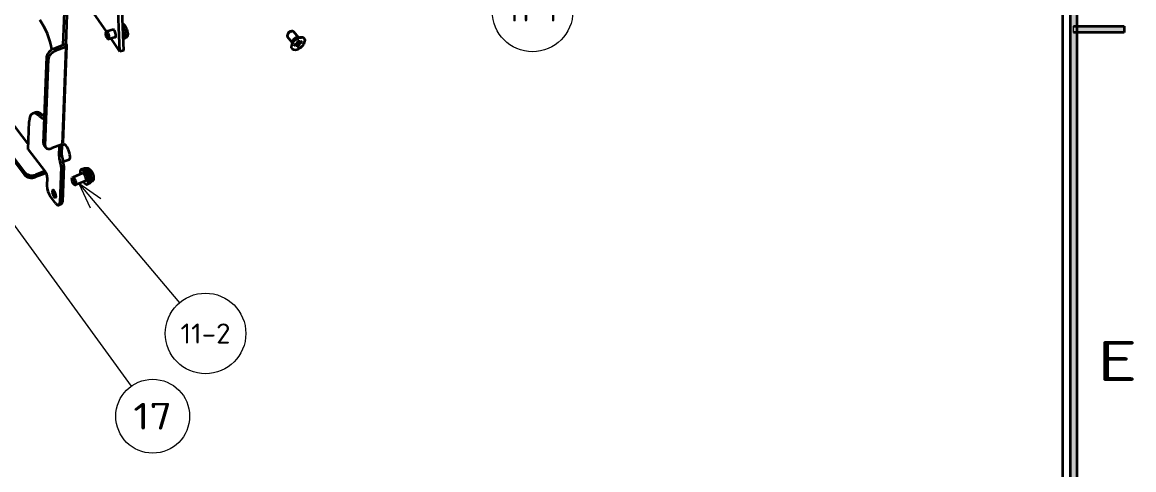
# Model space of a CAD drawing. Extents: x 23 to 417, y 3 to 294.
# Drawn here: x 331.3 to 414.5, y 65.6 to 99 of the extents above; entities that cross this region are included whole.
import ezdxf
from ezdxf.enums import TextEntityAlignment as Align

# ---------------------------------------------------------------- set-up
doc = ezdxf.new("R2010")
doc.units = 0
doc.layers.get('0').update_dxf_attribs({"lineweight": 13})
doc.layers.add('3', color=7, linetype='Continuous', lineweight=13)
doc.styles.get("Standard").update_dxf_attribs({"font": 'isocp.shx'})

# ---------------------------------------------------------------- blocks, each defined once
blk = doc.blocks.new('BLOCK4005')
at = {"layer": '3', "color": 7, "lineweight": 13}
blk.add_text('E', height=3, dxfattribs=at).set_placement((411.772, 72.192), (414.81, 72.192), align=Align.FIT)
blk = doc.blocks.new('BLOCK4163')
at = {"layer": '3', "color": 7, "lineweight": 5}
blk.add_solid([(410.237, 9.762), (409.763, 10.238), (410.237, 287.237), (409.763, 286.763)], dxfattribs=at)
blk = doc.blocks.new('BLOCK4168')
at = {"layer": '3', "color": 7, "lineweight": 5}
blk.add_solid([(413.8, 98.262), (413.8, 98.738), (410, 98.262), (410, 98.738)], dxfattribs=at)
blk = doc.blocks.new('BLOCK4672')
at = {"color": 7, "lineweight": 13}
blk.add_line((20.34, -102.71), (57.97, -147.3), dxfattribs=at)
blk.add_lwpolyline([(28.55, -108.42), (20.34, -102.71), (24.59, -111.76)], dxfattribs=at)
blk.add_circle((67.7, -158.82), 15.08, dxfattribs=at)
blk.add_text('11-2', height=7.5, dxfattribs=at).set_placement((58.34, -162.57), (77.06, -162.57), align=Align.FIT)
blk = doc.blocks.new('BLOCK4673')
at = {"color": 7, "lineweight": 35, "ltscale": 0.100071}
for p, q in [((21.7, -98.89), (18.01, -100.43)), ((22.86, -101.66), (19.17, -103.2))]:
    blk.add_line(p, q, dxfattribs=at)
at = {"color": 7, "lineweight": 35, "ltscale": 0.011636}
for p, q in [((21.55, -97.32), (21.12, -97.5)), ((23.87, -102.86), (23.44, -103.04))]:
    blk.add_line(p, q, dxfattribs=at)
at = {"color": 7, "lineweight": 35, "ltscale": 0.011301}
blk.add_line((22.17, -97.12), (21.75, -97.29), dxfattribs=at)
at = {"color": 7, "lineweight": 35, "ltscale": 0.007447}
blk.add_line((22.88, -97.04), (22.61, -97.15), dxfattribs=at)
at = {"color": 7, "lineweight": 35, "ltscale": 0.015136}
for p, q in [((17.67, -101.2), (17.86, -100.63)), ((18.38, -102.9), (18.92, -103.17))]:
    blk.add_line(p, q, dxfattribs=at)
at = {"color": 7, "lineweight": 35, "ltscale": 0.011307}
blk.add_line((24.45, -102.56), (24.03, -102.74), dxfattribs=at)
at = {"color": 7, "lineweight": 35, "ltscale": 0.007446}
blk.add_line((25.01, -102.11), (24.73, -102.23), dxfattribs=at)
at = {"color": 7, "lineweight": 35}
for centre, major_axis, start_param, end_param in [((22.28, -100.27), (-1.16, 2.77), 0.000012, 1.047194), ((22.28, -100.27), (-1.16, 2.77), 3.141605, 6.283197), ((22.71, -100.09), (-1.16, 2.77), 4.310389, 6.283197), ((22.28, -100.27), (-0.58, 1.38), 3.141605, 6.283197), ((23.31, -99.84), (-1.14, 2.72), 4.310389, 6.283197), ((18.16, -102), (-0.386, 0.922), 0.403236, 2.738299), ((18.16, -102), (-0.386, 0.922), 4.310389, 6.686421), ((18.59, -101.82), (-0.58, 1.38), 0.000012, 0.403236), ((18.59, -101.82), (-0.58, 1.38), 3.141605, 6.283197), ((18.16, -102), (-0.386, 0.922), 2.738299, 4.310389), ((18.59, -101.82), (-0.58, 1.38), 2.738299, 3.141605), ((22.28, -100.27), (-1.16, 2.77), 2.094402, 3.141605), ((22.71, -100.09), (-1.16, 2.77), 3.141605, 4.310389), ((23.31, -99.84), (-1.14, 2.72), 3.141605, 4.310389)]:
    blk.add_ellipse(centre, major_axis=major_axis, ratio=0.365278, start_param=start_param, end_param=end_param, dxfattribs=at)
at = {"color": 7, "lineweight": 13}
blk.add_ellipse((23.94, -99.57), major_axis=(-1.06, 2.54), ratio=0.365278, start_param=3.141605, end_param=6.283197, dxfattribs=at)
at = {"color": 7, "lineweight": 35}
for points, knots in [([(22.88, -97.04), (22.91, -97.02), (22.98, -97), (23.07, -96.98), (23.16, -96.96), (23.25, -96.95), (23.35, -96.94), (23.43, -96.94), (23.51, -96.95), (23.58, -96.96), (23.66, -96.97), (23.76, -97), (23.83, -97.02), (23.89, -97.05), (23.94, -97.07), (24.01, -97.1), (24.07, -97.13), (24.13, -97.17), (24.19, -97.21), (24.25, -97.25), (24.31, -97.29), (24.36, -97.34), (24.42, -97.39), (24.49, -97.45), (24.55, -97.51), (24.61, -97.57), (24.65, -97.62), (24.7, -97.67), (24.74, -97.72), (24.78, -97.76), (24.81, -97.81), (24.85, -97.85), (24.88, -97.9), (24.91, -97.94), (24.94, -97.99), (24.98, -98.05), (25.02, -98.11), (25.06, -98.17), (25.09, -98.23), (25.13, -98.29), (25.17, -98.35), (25.2, -98.41), (25.23, -98.47), (25.27, -98.54), (25.3, -98.6), (25.33, -98.66), (25.36, -98.73), (25.39, -98.79), (25.42, -98.86), (25.45, -98.93), (25.48, -98.99), (25.5, -99.06), (25.53, -99.13), (25.56, -99.2), (25.58, -99.26), (25.6, -99.33), (25.63, -99.4), (25.65, -99.47), (25.67, -99.54), (25.69, -99.6), (25.7, -99.67), (25.72, -99.72), (25.72, -99.74)], [0, 0, 0, 0, 0.101599, 0.203217, 0.291145, 0.379101, 0.477834, 0.576579, 0.63131, 0.708722, 0.786074, 0.890855, 0.995354, 1.017378, 1.090112, 1.16266, 1.235025, 1.30721, 1.377952, 1.448516, 1.519066, 1.589614, 1.662507, 1.761004, 1.859993, 1.926533, 1.993418, 2.060675, 2.128316, 2.18491, 2.241792, 2.298986, 2.356485, 2.39992, 2.468465, 2.537454, 2.60687, 2.676713, 2.746679, 2.81703, 2.887732, 2.958763, 3.029944, 3.101394, 3.173073, 3.244949, 3.316922, 3.38902, 3.461203, 3.533433, 3.605668, 3.677874, 3.750013, 3.822044, 3.893987, 3.965749, 4.037298, 4.108593, 4.179741, 4.250573, 4.321068, 4.391188, 4.391188, 4.391188, 4.391188]), ([(25.72, -99.74), (25.73, -99.76), (25.74, -99.81), (25.75, -99.88), (25.77, -99.94), (25.78, -100.01), (25.79, -100.09), (25.81, -100.18), (25.82, -100.27), (25.83, -100.35), (25.83, -100.41), (25.84, -100.48), (25.84, -100.54), (25.84, -100.6), (25.84, -100.66), (25.84, -100.72), (25.84, -100.77), (25.83, -100.83), (25.83, -100.89), (25.82, -100.96), (25.81, -101.03), (25.8, -101.09), (25.78, -101.15), (25.77, -101.2), (25.75, -101.27), (25.73, -101.33), (25.71, -101.37), (25.69, -101.42), (25.68, -101.46), (25.65, -101.51), (25.62, -101.56), (25.59, -101.61), (25.56, -101.65), (25.52, -101.71), (25.47, -101.78), (25.4, -101.85), (25.34, -101.91), (25.28, -101.95), (25.23, -101.99), (25.17, -102.03), (25.09, -102.07), (25.03, -102.1), (25.01, -102.11)], [0, 0, 0, 0, 0.069988, 0.139559, 0.208707, 0.277414, 0.351987, 0.451223, 0.549554, 0.617259, 0.684568, 0.751493, 0.818061, 0.87534, 0.932433, 0.989311, 1.046076, 1.08781, 1.157879, 1.227916, 1.29792, 1.368103, 1.417232, 1.481523, 1.546043, 1.610651, 1.675481, 1.691038, 1.748746, 1.806593, 1.864526, 1.922531, 1.977551, 2.032608, 2.132019, 2.230764, 2.329497, 2.391761, 2.454009, 2.520481, 2.614547, 2.708602, 2.708602, 2.708602, 2.708602])]:
    blk.add_open_spline(points, degree=3, knots=knots, dxfattribs=at)
blk = doc.blocks.new('BLOCK4674')
at = {"color": 7, "lineweight": 13}
blk.add_line((84.34, -8.63), (105.97, -85.78), dxfattribs=at)
blk.add_lwpolyline([(89.44, -17.23), (84.34, -8.63), (84.46, -18.63)], dxfattribs=at)
blk.add_circle((110.05, -100.3), 15.08, dxfattribs=at)
blk.add_text('11-1', height=7.5, dxfattribs=at).set_placement((100.69, -104.05), (119.41, -104.05), align=Align.FIT)
blk = doc.blocks.new('BLOCK4675')
at = {"color": 7, "lineweight": 35, "ltscale": 0.010211}
for p, q in [((79.9, -1.6), (79.75, -1.98)), ((81, -0.71), (81.41, -0.65)), ((21.61, -23.3), (21.46, -23.68)), ((76.92, -82.83), (76.78, -83.21)), ((78.03, -81.94), (78.43, -81.88)), ((19.58, -107.74), (19.99, -107.68)), ((18.48, -108.63), (18.33, -109.01))]:
    blk.add_line(p, q, dxfattribs=at)
at = {"color": 7, "lineweight": 35, "ltscale": 0.069253}
for p, q in [((81.53, -4.89), (79.8, -2.73)), ((23.24, -26.59), (21.5, -24.44)), ((78.56, -86.12), (76.82, -83.96)), ((20.11, -111.92), (18.38, -109.76))]:
    blk.add_line(p, q, dxfattribs=at)
at = {"color": 7, "lineweight": 35, "ltscale": 0.069254}
for p, q in [((83.87, -3.01), (82.13, -0.85)), ((25.58, -24.71), (23.84, -22.56)), ((80.89, -84.24), (79.16, -82.08)), ((22.45, -110.04), (20.71, -107.88))]:
    blk.add_line(p, q, dxfattribs=at)
at = {"color": 7, "lineweight": 35, "ltscale": 0.037433}
for p, q in [((83.48, -3.02), (84.98, -2.97)), ((25.19, -24.72), (26.69, -24.68)), ((80.51, -84.25), (82, -84.21)), ((22.06, -110.05), (23.56, -110.01))]:
    blk.add_line(p, q, dxfattribs=at)
at = {"color": 7, "lineweight": 35, "ltscale": 0.013963}
for p, q in [((84.08, -3.99), (83.56, -4.2)), ((83.99, -6.37), (83.48, -6.59)), ((81.1, -85.22), (80.59, -85.43)), ((81.02, -87.61), (80.5, -87.82)), ((22.66, -111.02), (22.15, -111.24)), ((22.57, -113.41), (22.06, -113.62))]:
    blk.add_line(p, q, dxfattribs=at)
at = {"color": 7, "lineweight": 35, "ltscale": 0.007406}
for p, q in [((83.94, -4.04), (83.93, -4.34)), ((80.97, -85.27), (80.96, -85.57)), ((22.52, -111.08), (22.51, -111.37))]:
    blk.add_line(p, q, dxfattribs=at)
at = {"color": 7, "lineweight": 35, "ltscale": 0.012808}
for p, q in [((84.08, -3.99), (84.06, -4.5)), ((83.5, -6.08), (83.48, -6.59)), ((83.56, -4.2), (83.55, -4.71)), ((83.88, -5.7), (83.86, -6.22)), ((84.01, -5.86), (83.99, -6.37)), ((80.52, -87.31), (80.5, -87.82)), ((80.59, -85.43), (80.57, -85.94)), ((80.91, -86.94), (80.89, -87.45)), ((81.04, -87.09), (81.02, -87.61)), ((81.1, -85.22), (81.09, -85.73)), ((22.15, -111.24), (22.13, -111.75)), ((22.66, -111.02), (22.64, -111.53)), ((22.08, -113.11), (22.06, -113.62)), ((22.46, -112.74), (22.44, -113.25)), ((22.59, -112.9), (22.57, -113.41))]:
    blk.add_line(p, q, dxfattribs=at)
at = {"color": 7, "lineweight": 35, "ltscale": 0.037434}
for p, q in [((81.62, -4.51), (81.26, -5.97)), ((23.33, -26.22), (22.97, -27.67)), ((78.65, -85.74), (78.29, -87.2)), ((20.2, -111.55), (19.84, -113))]:
    blk.add_line(p, q, dxfattribs=at)
at = {"color": 7, "lineweight": 35, "ltscale": 0.010246}
for p, q in [((82.28, -5.71), (82.27, -6.12)), ((85.29, -4.45), (85.27, -4.86)), ((79.31, -86.94), (79.29, -87.35)), ((82.31, -85.69), (82.3, -86.1)), ((23.87, -111.49), (23.85, -111.9)), ((20.86, -112.75), (20.85, -113.16))]:
    blk.add_line(p, q, dxfattribs=at)
at = {"color": 7, "lineweight": 35, "ltscale": 0.017455}
for p, q in [((82.91, -5.85), (82.27, -6.12)), ((82.93, -5.44), (82.28, -5.71)), ((85.15, -4.7), (84.5, -4.97)), ((85.27, -4.86), (84.63, -5.13)), ((85.29, -4.45), (84.65, -4.72)), ((79.94, -87.08), (79.29, -87.35)), ((79.95, -86.67), (79.31, -86.94)), ((82.17, -85.94), (81.53, -86.21)), ((82.3, -86.1), (81.65, -86.36)), ((82.31, -85.69), (81.67, -85.96)), ((23.73, -111.74), (23.08, -112.01)), ((23.85, -111.9), (23.21, -112.17)), ((23.87, -111.49), (23.23, -111.76)), ((21.49, -112.89), (20.85, -113.16)), ((21.51, -112.48), (20.86, -112.75))]:
    blk.add_line(p, q, dxfattribs=at)
at = {"color": 7, "lineweight": 35, "ltscale": 0.013773}
for p, q in [((82.78, -5.69), (82.28, -5.91)), ((79.81, -86.92), (79.3, -87.14)), ((21.36, -112.73), (20.86, -112.94))]:
    blk.add_line(p, q, dxfattribs=at)
at = {"color": 7, "lineweight": 13, "ltscale": 0.005104}
for p, q in [((82.78, -5.69), (82.91, -5.85)), ((83.88, -5.7), (84.01, -5.86)), ((83.93, -4.34), (84.06, -4.5)), ((84.5, -4.97), (84.63, -5.13)), ((24.49, -27.4), (24.62, -27.56)), ((25.59, -27.41), (25.72, -27.57)), ((25.64, -26.05), (25.77, -26.2)), ((26.21, -26.68), (26.34, -26.84)), ((79.81, -86.92), (79.94, -87.08)), ((80.91, -86.94), (81.04, -87.09)), ((80.96, -85.57), (81.09, -85.73)), ((81.53, -86.21), (81.65, -86.36)), ((22.51, -111.37), (22.64, -111.53)), ((23.08, -112.01), (23.21, -112.17)), ((21.36, -112.73), (21.49, -112.89)), ((22.46, -112.74), (22.59, -112.9))]:
    blk.add_line(p, q, dxfattribs=at)
at = {"color": 7, "lineweight": 35, "ltscale": 0.005104}
for p, q in [((83.44, -5.89), (83.31, -5.73)), ((83.86, -6.22), (83.99, -6.37)), ((84.12, -4.68), (83.99, -4.53)), ((85.15, -4.7), (85.27, -4.86)), ((25.15, -27.6), (25.02, -27.44)), ((25.57, -27.92), (25.7, -28.08)), ((25.82, -26.39), (25.69, -26.23)), ((26.85, -26.41), (26.98, -26.57)), ((80.46, -87.12), (80.34, -86.96)), ((81.14, -85.92), (81.01, -85.76)), ((82.17, -85.94), (82.3, -86.1)), ((80.89, -87.45), (81.02, -87.61)), ((22.7, -111.72), (22.57, -111.56)), ((23.73, -111.74), (23.85, -111.9)), ((22.02, -112.93), (21.89, -112.77)), ((22.44, -113.25), (22.57, -113.41))]:
    blk.add_line(p, q, dxfattribs=at)
at = {"color": 7, "lineweight": 35, "ltscale": 0.010281}
for p, q in [((83.86, -6.22), (83.49, -6.37)), ((80.89, -87.45), (80.51, -87.61)), ((22.44, -113.25), (22.07, -113.41))]:
    blk.add_line(p, q, dxfattribs=at)
at = {"color": 7, "lineweight": 35, "ltscale": 0.004844}
for p, q in [((85.15, -4.51), (85.15, -4.7)), ((82.18, -85.74), (82.17, -85.94)), ((23.73, -111.55), (23.73, -111.74))]:
    blk.add_line(p, q, dxfattribs=at)
at = {"color": 7, "lineweight": 35, "ltscale": 0.01021}
blk.add_line((22.71, -22.42), (23.11, -22.35), dxfattribs=at)
at = {"color": 7, "lineweight": 35, "ltscale": 0.010242}
for p, q in [((23.99, -27.42), (23.97, -27.83)), ((27, -26.16), (26.98, -26.57))]:
    blk.add_line(p, q, dxfattribs=at)
at = {"color": 7, "lineweight": 35, "ltscale": 0.017458}
for p, q in [((24.62, -27.56), (23.97, -27.83)), ((24.63, -27.15), (23.99, -27.42)), ((26.85, -26.41), (26.21, -26.68)), ((26.98, -26.57), (26.34, -26.84)), ((27, -26.16), (26.35, -26.43))]:
    blk.add_line(p, q, dxfattribs=at)
at = {"color": 7, "lineweight": 35, "ltscale": 0.013781}
blk.add_line((24.49, -27.4), (23.98, -27.61), dxfattribs=at)
at = {"color": 7, "lineweight": 35, "ltscale": 0.012803}
for p, q in [((25.2, -27.79), (25.18, -28.3)), ((25.27, -25.91), (25.25, -26.42)), ((25.59, -27.41), (25.57, -27.92)), ((25.72, -27.57), (25.7, -28.08)), ((25.79, -25.69), (25.77, -26.2))]:
    blk.add_line(p, q, dxfattribs=at)
at = {"color": 7, "lineweight": 35, "ltscale": 0.013966}
for p, q in [((25.7, -28.08), (25.18, -28.3)), ((25.79, -25.69), (25.27, -25.91))]:
    blk.add_line(p, q, dxfattribs=at)
at = {"color": 7, "lineweight": 35, "ltscale": 0.010288}
blk.add_line((25.57, -27.92), (25.19, -28.08), dxfattribs=at)
at = {"color": 7, "lineweight": 35, "ltscale": 0.007401}
blk.add_line((25.65, -25.75), (25.64, -26.05), dxfattribs=at)
at = {"color": 7, "lineweight": 35, "ltscale": 0.00484}
blk.add_line((26.86, -26.22), (26.85, -26.41), dxfattribs=at)
at = {"color": 7, "lineweight": 35}
for centre, major_axis, start_param, end_param in [((80.96, -1.79), (1.17, 0.94), 2.356579, 3.141613), ((80.96, -1.79), (1.17, 0.94), 0.785109, 2.356579), ((80.71, -1.47), (0.779, 0.627), 0.785109, 2.356579), ((83.78, -5.29), (2.34, 1.88), 0.650942, 2.4907), ((80.96, -1.79), (1.17, 0.94), 0.00002, 0.785109), ((82.88, -4.17), (1.17, 0.94), 0.650942, 2.4907), ((83.78, -5.29), (2.34, 1.88), 5.319427, 6.934127), ((83.78, -5.29), (2.34, 1.88), 2.4907, 5.319427), ((82.77, -6.17), (0.545, 0.439), 0.000046, 1.107038), ((82.9, -6.33), (0.545, 0.439), 0.000046, 1.107038), ((82.95, -4.96), (0.545, 0.439), 4.24863, 5.819427), ((82.9, -6.33), (0.545, 0.439), 5.819427, 6.283231), ((84.48, -5.45), (0.545, 0.439), 1.107038, 2.677834), ((84.53, -4.09), (0.545, 0.439), 2.677834, 3.141638), ((84.61, -5.61), (0.545, 0.439), 1.107038, 2.677834), ((84.66, -4.25), (0.545, 0.439), 2.677834, 3.141638), ((84.66, -4.25), (0.545, 0.439), 3.141638, 4.24863), ((22.67, -23.5), (1.17, 0.94), 2.356578, 3.141611), ((22.67, -23.5), (1.17, 0.94), 0.785112, 2.356578), ((22.41, -23.18), (0.779, 0.627), 0.785112, 2.356578), ((25.49, -27), (2.34, 1.88), 0.650942, 2.490699), ((22.67, -23.5), (1.17, 0.94), 0.000018, 0.785112), ((24.59, -25.88), (1.17, 0.94), 0.650942, 2.490699), ((25.49, -27), (2.34, 1.88), 5.320105, 6.934128), ((25.49, -27), (2.34, 1.88), 2.490699, 5.320105), ((24.47, -27.88), (0.545, 0.439), 0.000046, 1.107716), ((24.6, -28.04), (0.545, 0.439), 0.000046, 1.107716), ((24.65, -26.67), (0.545, 0.439), 4.249309, 5.820105), ((24.6, -28.04), (0.545, 0.439), 5.820105, 6.283231), ((26.19, -27.16), (0.545, 0.439), 1.107716, 2.678512), ((26.24, -25.79), (0.545, 0.439), 2.678512, 3.141639), ((26.32, -27.32), (0.545, 0.439), 1.107716, 2.678512), ((26.37, -25.95), (0.545, 0.439), 2.678512, 3.141639), ((26.37, -25.95), (0.545, 0.439), 3.141639, 4.249309), ((77.99, -83.02), (1.17, 0.94), 0.785109, 2.356579), ((77.73, -82.7), (0.779, 0.627), 0.785109, 2.356579), ((77.99, -83.02), (1.17, 0.94), 0.00002, 0.785109), ((77.99, -83.02), (1.17, 0.94), 2.356579, 3.141613), ((80.8, -86.52), (2.34, 1.88), 2.4907, 5.319427), ((80.8, -86.52), (2.34, 1.88), 0.650942, 2.4907), ((79.91, -85.41), (1.17, 0.94), 0.650942, 2.4907), ((79.79, -87.4), (0.545, 0.439), 0.000046, 1.107038), ((79.92, -87.56), (0.545, 0.439), 0.000046, 1.107038), ((79.97, -86.2), (0.545, 0.439), 4.24863, 5.819427), ((79.92, -87.56), (0.545, 0.439), 5.819427, 6.283231), ((81.51, -86.68), (0.545, 0.439), 1.107038, 2.677834), ((81.56, -85.32), (0.545, 0.439), 2.677834, 3.141638), ((81.64, -86.84), (0.545, 0.439), 1.107038, 2.677834), ((81.69, -85.48), (0.545, 0.439), 2.677834, 3.141638), ((81.69, -85.48), (0.545, 0.439), 3.141638, 4.24863), ((80.8, -86.52), (2.34, 1.88), 5.319427, 6.934127), ((19.54, -108.82), (1.17, 0.94), 0.785109, 2.356579), ((19.29, -108.5), (0.779, 0.627), 0.785109, 2.356579), ((19.54, -108.82), (1.17, 0.94), 0.00002, 0.785109), ((19.54, -108.82), (1.17, 0.94), 2.356579, 3.141613), ((22.36, -112.32), (2.34, 1.88), 0.650942, 2.4907), ((21.46, -111.21), (1.17, 0.94), 0.650942, 2.4907), ((21.53, -112), (0.545, 0.439), 4.24863, 5.819427), ((23.06, -112.49), (0.545, 0.439), 1.107038, 2.677834), ((23.11, -111.12), (0.545, 0.439), 2.677834, 3.141638), ((23.19, -112.65), (0.545, 0.439), 1.107038, 2.677834), ((23.24, -111.28), (0.545, 0.439), 2.677834, 3.141638), ((23.24, -111.28), (0.545, 0.439), 3.141638, 4.24863), ((22.36, -112.32), (2.34, 1.88), 5.319427, 6.934127), ((22.36, -112.32), (2.34, 1.88), 2.4907, 5.319427), ((21.35, -113.21), (0.545, 0.439), 0.000046, 1.107038), ((21.48, -113.36), (0.545, 0.439), 0.000046, 1.107038), ((21.48, -113.36), (0.545, 0.439), 5.819427, 6.283231)]:
    blk.add_ellipse(centre, major_axis=major_axis, ratio=0.577196, start_param=start_param, end_param=end_param, dxfattribs=at)
blk = doc.blocks.new('BLOCK4677')
at = {"color": 7, "lineweight": 35}
for p, q in [((-43.81, 4.69), (25.5, -86.4)), ((-43.77, 5.59), (25.53, -85.49)), ((-32.95, 3.51), (26.97, -75.25)), ((39.98, -74.54), (41.34, -38.1)), ((32.61, -74.61), (33.82, -42.34)), ((33.24, -75.44), (34.45, -43.17))]:
    blk.add_line(p, q, dxfattribs=at)
at = {"color": 7, "lineweight": 35, "ltscale": 0.463429}
for p, q in [((40.02, -37.93), (40.71, -19.41)), ((41.07, -37.54), (41.76, -19.01))]:
    blk.add_line(p, q, dxfattribs=at)
at = {"color": 7, "lineweight": 35, "ltscale": 0.093531}
for p, q in [((40.02, -37.93), (36.52, -39.26)), ((33.1, -85.08), (29.61, -86.41))]:
    blk.add_line(p, q, dxfattribs=at)
at = {"color": 7, "lineweight": 13, "ltscale": 0.025976}
for p, q in [((36.52, -39.26), (37.15, -40.09)), ((33.82, -42.34), (34.45, -43.17)), ((33.24, -75.44), (32.61, -74.61))]:
    blk.add_line(p, q, dxfattribs=at)
at = {"color": 7, "lineweight": 35, "ltscale": 0.098208}
for p, q in [((40.82, -38.69), (37.15, -40.09)), ((39.46, -75.14), (35.79, -76.53)), ((33.25, -85.92), (29.57, -87.32))]:
    blk.add_line(p, q, dxfattribs=at)
at = {"color": 7, "lineweight": 13}
blk.add_line((39.46, -75.14), (40.82, -38.69), dxfattribs=at)
at = {"color": 7, "lineweight": 35, "ltscale": 0.028059}
for p, q in [((41.07, -37.54), (40.02, -37.93)), ((29.65, -63.1), (28.6, -63.5)), ((39.37, -97.39), (38.32, -97.79))]:
    blk.add_line(p, q, dxfattribs=at)
at = {"color": 7, "lineweight": 35, "ltscale": 0.005994}
blk.add_line((41.07, -37.54), (41.21, -37.73), dxfattribs=at)
at = {"color": 7, "lineweight": 35, "ltscale": 0.261526}
blk.add_line((26.91, -76.94), (27.3, -66.49), dxfattribs=at)
at = {"color": 7, "lineweight": 13, "ltscale": 0.028059}
for p, q in [((31.17, -64.5), (32.22, -64.1)), ((39.52, -79.05), (38.47, -79.45)), ((39.89, -81.09), (38.84, -81.48)), ((40.25, -83.12), (39.2, -83.52)), ((39.75, -96.49), (38.7, -96.89))]:
    blk.add_line(p, q, dxfattribs=at)
at = {"color": 7, "lineweight": 35, "ltscale": 0.255765}
blk.add_line((26.91, -76.94), (33.1, -85.08), dxfattribs=at)
at = {"color": 7, "lineweight": 35, "ltscale": 0.025976}
blk.add_line((33.48, -76.26), (32.85, -75.43), dxfattribs=at)
at = {"color": 7, "lineweight": 35, "ltscale": 0.099773}
blk.add_line((38.47, -79.45), (38.62, -75.46), dxfattribs=at)
at = {"color": 7, "lineweight": 35, "ltscale": 0.100471}
blk.add_line((39.52, -79.05), (39.67, -75.04), dxfattribs=at)
at = {"color": 7, "lineweight": 35, "ltscale": 0.011574}
blk.add_line((39.66, -75.24), (40.09, -75.07), dxfattribs=at)
at = {"color": 7, "lineweight": 35, "ltscale": 0.334609}
for p, q in [((40.25, -83.12), (39.75, -96.49)), ((39.2, -83.52), (38.7, -96.89))]:
    blk.add_line(p, q, dxfattribs=at)
at = {"color": 7, "lineweight": 35, "ltscale": 0.058739}
blk.add_line((40.02, -81.52), (42.22, -80.68), dxfattribs=at)
at = {"color": 7, "lineweight": 13, "ltscale": 0.022666}
for p, q in [((25.53, -85.49), (25.5, -86.4)), ((29.61, -86.41), (29.57, -87.32))]:
    blk.add_line(p, q, dxfattribs=at)
at = {"color": 7, "lineweight": 35, "ltscale": 0.009991}
blk.add_line((33.1, -85.08), (33.35, -85.4), dxfattribs=at)
at = {"color": 7, "lineweight": 35, "ltscale": 0.079853}
blk.add_line((34.03, -87.4), (33.91, -90.59), dxfattribs=at)
at = {"color": 7, "lineweight": 35, "ltscale": 0.077928}
blk.add_line((37.17, -97.07), (35.29, -94.59), dxfattribs=at)
at = {"color": 7, "lineweight": 35}
for centre, major_axis, ratio, start_param, end_param in [((30.97, -35.49), (-3.54, 9.35), 0.353829, 4.119481, 5.410206), ((36.44, -41.35), (-2.39, -1.82), 0.60098, 4.253788, 5.824585), ((37.07, -42.18), (-2.39, -1.82), 0.60098, 4.253788, 5.824585), ((40.34, -38.06), (-0.999, 0.037), 0.716678, 2.102906, 3.141636), ((40.34, -38.06), (-0.999, 0.037), 0.716678, 3.141636, 3.673702), ((32.14, -72.85), (-3.54, 9.35), 0.353829, 0.00005, 0.697817), ((32.14, -72.85), (-3.54, 9.35), 0.353829, 5.665469, 6.283235), ((33.19, -72.45), (-3.54, 9.35), 0.353829, 5.665469, 6.283235), ((30.2, -56.15), (-3.54, 9.35), 0.353829, 2.523876, 2.926001), ((31.25, -55.75), (-3.54, 9.35), 0.353829, 2.523876, 2.688057), ((35.24, -73.62), (-2.39, -1.82), 0.60098, 5.824585, 6.283232), ((38.98, -74.51), (0.999, -0.037), 0.716678, 5.244498, 6.283229), ((35.86, -74.44), (-2.39, -1.82), 0.60098, 5.824585, 6.283232), ((35.86, -74.44), (-2.39, -1.82), 0.60098, 0.000047, 1.112196), ((41.15, -77.88), (1.06, -2.81), 0.353829, 0.000022, 3.141615), ((39.92, -81.36), (-1.06, 2.81), 0.353829, 0.697817, 1.481479), ((37.75, -81.61), (-1.06, 2.81), 0.353829, 3.839409, 4.623071), ((40.97, -80.96), (-1.06, 2.81), 0.353829, 0.697817, 1.481479), ((38.8, -81.21), (-1.06, 2.81), 0.353829, 3.839409, 4.623071), ((28.12, -85.41), (-3, 0.11), 0.716678, 0.532109, 2.102906), ((28.15, -84.5), (-3, 0.11), 0.716678, 0.532109, 2.102906), ((33.27, -85.23), (0.796, 0.606), 0.60098, 4.253788, 4.632557), ((33.31, -86.45), (-0.53, 1.4), 0.353829, 3.839409, 5.410206), ((35.37, -92.5), (-1.06, 2.81), 0.353829, 0.697817, 2.268613), ((36.6, -93.54), (-0.53, 1.4), 0.353829, 0.000022, 3.141615), ((36.6, -93.54), (-0.53, 1.4), 0.353829, 5.410206, 6.283207), ((36.6, -93.54), (-0.53, 1.4), 0.353829, 3.141615, 5.410206), ((37.25, -94.98), (-1.06, 2.81), 0.353829, 2.268613, 3.14163), ((37.25, -94.98), (-1.06, 2.81), 0.353829, 3.14163, 3.839409), ((38.3, -94.59), (-1.06, 2.81), 0.353829, 3.14163, 3.839409)]:
    blk.add_ellipse(centre, major_axis=major_axis, ratio=ratio, start_param=start_param, end_param=end_param, dxfattribs=at)
blk = doc.blocks.new('BLOCK4680')
at = {"color": 7, "lineweight": 13}
blk.add_line((1.95, 6.55), (95.7, -122.64), dxfattribs=at)
blk.add_lwpolyline([(9.72, 0.25), (1.95, 6.55), (5.53, -2.79)], dxfattribs=at)
blk.add_circle((103.82, -133.82), 13.82, dxfattribs=at)
blk.add_text('17', height=10, dxfattribs=at).set_placement((96.55, -138.82), (111.09, -138.82), align=Align.FIT)
blk = doc.blocks.new('BLOCK4776')
at = {"color": 7, "lineweight": 35}
for p, q in [((38.58, -73.78), (-16.1, 6.5)), ((43.62, -81.18), (40.06, -2.33)), ((45.1, -80.78), (41.55, -1.93))]:
    blk.add_line(p, q, dxfattribs=at)
at = {"color": 7, "lineweight": 35, "ltscale": 0.01626}
for p, q in [((38.29, -74.35), (38.59, -73.77)), ((38.78, -76.2), (39.33, -76.54))]:
    blk.add_line(p, q, dxfattribs=at)
at = {"color": 7, "lineweight": 35, "ltscale": 0.064849}
for p, q in [((41.19, -73), (38.69, -73.68)), ((41.97, -75.9), (39.47, -76.57))]:
    blk.add_line(p, q, dxfattribs=at)
at = {"color": 7, "lineweight": 35, "ltscale": 0.146302}
blk.add_line((43.62, -81.18), (40.32, -76.34), dxfattribs=at)
at = {"color": 7, "lineweight": 35, "ltscale": 0.000779587}
blk.add_line((44.95, -76.6), (44.92, -76.61), dxfattribs=at)
at = {"color": 7, "lineweight": 35, "ltscale": 0.010343}
blk.add_line((45.58, -76.23), (45.18, -76.33), dxfattribs=at)
at = {"color": 7, "lineweight": 35, "ltscale": 0.038429}
blk.add_line((45.1, -80.78), (43.62, -81.18), dxfattribs=at)
at = {"color": 7, "lineweight": 35}
for start, end in [(12.2741, 20.3927), (9.6806, 12.2729)]:
    blk.add_arc((39.54, -75), 7, start, end, dxfattribs=at)
for centre, major_axis, start_param, end_param in [((38.61, -75.25), (-0.259, 0.966), 0.293006, 2.84858), ((38.61, -75.25), (-0.259, 0.966), 4.540257, 6.576192), ((39.08, -75.13), (-0.39, 1.45), 6.283145, 6.576192), ((39.08, -75.13), (-0.39, 1.45), 3.141552, 6.283145), ((41.58, -74.45), (0.39, -1.45), 2.469461, 3.141567), ((41.58, -74.45), (0.39, -1.45), 6.283159, 8.752646), ((44.18, -73.76), (-0.77, 2.85), 4.540257, 4.976928), ((44.18, -73.76), (-0.77, 2.85), 3.141552, 4.540257), ((38.61, -75.25), (-0.259, 0.966), 2.84858, 4.540257), ((39.08, -75.13), (-0.39, 1.45), 2.84858, 3.141552)]:
    blk.add_ellipse(centre, major_axis=major_axis, ratio=0.277477, start_param=start_param, end_param=end_param, dxfattribs=at)
at = {"color": 7, "lineweight": 13}
for centre, major_axis, start_param, end_param in [((44.87, -73.57), (-0.71, 2.66), 3.141552, 5.703399), ((45.75, -73.33), (-0.53, 1.97), 4.386747, 5.038425)]:
    blk.add_ellipse(centre, major_axis=major_axis, ratio=0.277477, start_param=start_param, end_param=end_param, dxfattribs=at)
at = {"color": 7, "lineweight": 35}
for points, knots in [([(46.1, -72.56), (46.09, -72.53), (46.07, -72.48), (46.04, -72.41), (46.02, -72.35), (45.99, -72.28), (45.96, -72.22), (45.94, -72.16), (45.91, -72.1), (45.88, -72.04), (45.85, -71.98), (45.82, -71.93), (45.79, -71.87), (45.76, -71.82), (45.73, -71.76), (45.7, -71.72), (45.67, -71.67), (45.64, -71.62), (45.61, -71.59), (45.59, -71.54), (45.55, -71.5), (45.51, -71.45), (45.47, -71.4), (45.43, -71.35), (45.39, -71.31), (45.34, -71.26), (45.27, -71.2), (45.21, -71.15), (45.15, -71.11), (45.11, -71.07), (45.06, -71.05), (45.02, -71.02), (44.97, -71), (44.91, -70.97), (44.83, -70.94), (44.75, -70.91), (44.69, -70.9), (44.66, -70.9)], [0, 0, 0, 0, 0.09653, 0.165007, 0.232981, 0.300419, 0.367323, 0.433863, 0.499805, 0.565145, 0.629947, 0.694592, 0.758606, 0.822502, 0.882779, 0.939099, 0.995055, 1.053823, 1.093301, 1.13518, 1.20366, 1.267804, 1.333227, 1.390966, 1.44665, 1.519805, 1.606583, 1.705382, 1.76472, 1.819116, 1.873796, 1.931583, 1.959574, 2.03721, 2.122108, 2.213674, 2.305761, 2.305761, 2.305761, 2.305761]), ([(46.44, -73.82), (46.44, -73.84), (46.45, -73.88), (46.46, -73.94), (46.47, -74), (46.48, -74.06), (46.48, -74.12), (46.49, -74.18), (46.5, -74.25), (46.5, -74.31), (46.51, -74.38), (46.51, -74.44), (46.52, -74.5), (46.52, -74.56), (46.52, -74.63), (46.52, -74.69), (46.52, -74.75), (46.51, -74.82), (46.51, -74.9), (46.5, -74.98), (46.49, -75.05), (46.48, -75.11), (46.47, -75.17), (46.46, -75.22), (46.45, -75.27), (46.44, -75.32), (46.43, -75.36), (46.41, -75.42), (46.39, -75.47), (46.36, -75.53), (46.34, -75.59), (46.3, -75.65), (46.26, -75.72), (46.21, -75.79), (46.16, -75.85), (46.12, -75.91), (46.07, -75.95), (46.02, -76), (45.96, -76.05), (45.89, -76.09), (45.81, -76.14), (45.75, -76.17), (45.7, -76.19), (45.64, -76.21), (45.6, -76.22), (45.58, -76.23)], [0, 0, 0, 0, 0.058646, 0.116971, 0.174946, 0.232562, 0.298232, 0.363383, 0.427986, 0.492047, 0.555828, 0.619053, 0.681711, 0.743817, 0.80603, 0.867732, 0.928965, 0.989757, 1.079973, 1.157889, 1.235712, 1.292866, 1.350117, 1.407512, 1.465197, 1.494516, 1.551359, 1.60851, 1.666133, 1.724059, 1.792651, 1.864252, 1.936294, 2.031322, 2.126759, 2.176141, 2.240922, 2.30576, 2.392039, 2.478335, 2.562858, 2.647375, 2.681521, 2.748251, 2.81497, 2.81497, 2.81497, 2.81497])]:
    blk.add_open_spline(points, degree=3, knots=knots, dxfattribs=at)

msp = doc.modelspace()

# ---------------------------------------------------------------- linework, layer by layer
at = {"color": 7, "lineweight": 35}
msp.add_line((409.2014, 52.0792), (409.2014, 157.0056), dxfattribs=at)
at = {"layer": '3', "color": 7, "lineweight": 35}
for p, q in [((410.2375, 287.2375), (410.2375, 9.7625)), ((409.7625, 10.2375), (409.7625, 286.7625))]:
    msp.add_line(p, q, dxfattribs=at)
at = {"layer": '3', "color": 7, "lineweight": 35, "ltscale": 0.095}
for p, q in [((410, 98.7375), (413.8, 98.7375)), ((413.8, 98.2625), (410, 98.2625))]:
    msp.add_line(p, q, dxfattribs=at)
at = {"layer": '3', "color": 7, "lineweight": 13, "ltscale": 0.011875}
msp.add_line((410, 98.2625), (410, 98.7375), dxfattribs=at)
at = {"layer": '3', "color": 7, "lineweight": 35, "ltscale": 0.011875}
msp.add_line((413.8, 98.7375), (413.8, 98.2625), dxfattribs=at)

# ---------------------------------------------------------------- block references
at = {"lineweight": 0, "xscale": 0.2, "yscale": 0.2, "zscale": 0.2}
for name, p in [('BLOCK4776', (329.9272, 113.0902)), ('BLOCK4677', (326.4037, 104.913)), ('BLOCK4673', (331.5135, 107.5167)), ('BLOCK4675', (347.5102, 119.9051)), ('BLOCK4674', (347.5102, 119.9051)), ('BLOCK4680', (320.3378, 96.3282)), ('BLOCK4672', (331.5135, 107.5167))]:
    msp.add_blockref(name, p, dxfattribs=at)
at = {"layer": '3', "lineweight": 0}
for name in ['BLOCK4163', 'BLOCK4168', 'BLOCK4005']:
    msp.add_blockref(name, (0, 0), dxfattribs=at)

doc.saveas('drawing.dxf')
